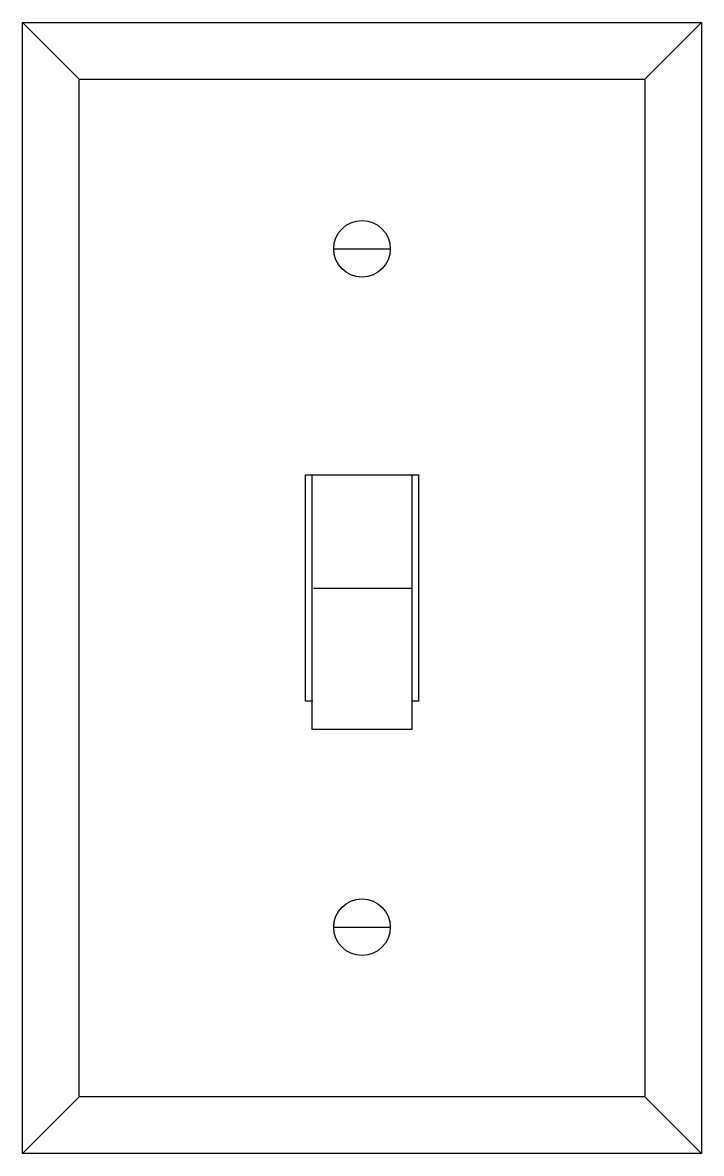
# Model space of a CAD drawing. Extents: x -1.5 to 1.5, y -2.5 to 2.5.
import ezdxf

# ---------------------------------------------------------------- set-up
doc = ezdxf.new("R2010")
doc.units = 0
doc.header["$MEASUREMENT"] = 0
doc.layers.get('0').update_dxf_attribs({"linetype": 'CONTINUOUS'})

msp = doc.modelspace()

# ---------------------------------------------------------------- linework, layer by layer
for p, q in [((-1.25, 2.25), (-1.5, 2.5)), ((1.25, 2.25), (1.5, 2.5)), ((-1.25, 2.25), (1.25, 2.25)), ((-1.25, -2.25), (-1.25, 2.25)), ((1.25, 2.25), (1.25, -2.25)), ((-0.125, 1.5), (0.125, 1.5)), ((-0.215, 0), (0.218, 0)), ((-0.125, -1.5), (0.125, -1.5)), ((-1.25, -2.25), (-1.5, -2.5)), ((1.25, -2.25), (-1.25, -2.25)), ((1.25, -2.25), (1.5, -2.5))]:
    msp.add_line(p, q)
for points in [[(-1.5, -2.5), (-1.5, 2.5), (1.5, 2.5), (1.5, -2.5)], [(-0.22, -0.625), (-0.22, 0.5), (0.22, 0.5), (0.22, -0.625)]]:
    msp.add_lwpolyline(points, close=True)
msp.add_lwpolyline([(-0.218, -0.5), (-0.25, -0.5), (-0.25, 0.5), (0.25, 0.5), (0.25, -0.5), (0.222, -0.5)])
for centre in [(0, 1.5), (0, -1.5)]:
    msp.add_circle(centre, 0.125)

doc.saveas('drawing.dxf')
